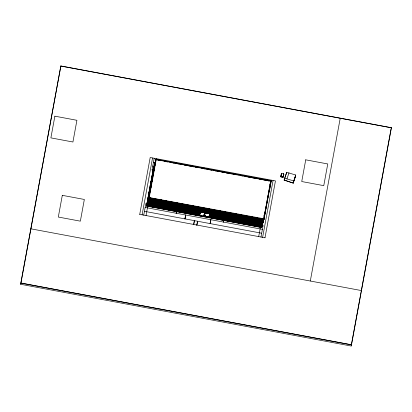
<?xml version="1.0" encoding="UTF-8"?>
<svg xmlns="http://www.w3.org/2000/svg" width="412" height="412" viewBox="0 0 412 412"><rect width="100%" height="100%" fill="white"/><g stroke="black" fill="none" stroke-linecap="round" stroke-linejoin="round"><path stroke-width="0.62" d="M280.958 176.753L281.391 173.339L283.739 173.612L283.302 177.026L280.958 176.753L281.391 173.339M155.406 162.462L153.475 162.204M20.6 284.265L20.945 283.039L351.498 344.793L351.153 346.018L20.6 284.265L60.847 65.982L391.4 127.735L351.482 344.844L20.93 283.09L60.847 65.982M139.72 214.441L150.195 157.513L204.069 167.648M147.156 203.729L145.894 203.492L143.737 215.193M152.054 169.955L154.191 158.332M150.189 185.982L150.54 185.915L150.277 187.192M150.256 185.694L150.571 185.848M150.833 184.422C150.287 184.128 150.04 185.009 150.782 184.617M146.476 206.082L153.614 167.396L146.476 206.082L261.656 227.599L262.506 223.397L262.238 224.36M153.867 166.906L146.657 205.768L261.641 227.249L262.058 224.998M150.38 186.106L146.93 204.81L199.738 214.673M150.473 185.601L152.193 178.612L151.946 179.483M151.286 181.089L154.134 165.948M150.184 187.692L147.197 203.847L199.995 213.715M150.658 185.117L151.812 179.967M151.565 180.126L154.315 165.305M154.588 164.342L147.378 203.204L200.191 213.066M154.855 163.379L147.65 202.246L262.635 223.721M155.128 162.416L147.918 201.283L262.908 222.758M155.396 161.458L148.191 200.32L263.175 221.795L263.768 218.906L263.433 220.173M264.01 219.39L148.747 197.858L264.01 219.39L271.137 180.713L155.88 159.181L148.459 199.357L263.448 220.832L264.041 217.943M153.686 167.55L155.921 159.511L148.639 198.713L263.628 220.193M149.015 197.188L149.324 195.504M149.443 194.861L149.777 193.048M151.467 183.86L149.896 192.404L147.635 200.459M152.589 177.737L151.487 183.572M152.708 177.093L153.831 171.006L151.575 179.024M153.949 170.362L154.279 168.549M154.397 167.905L155.515 161.823M155.628 161.221L155.937 159.537M150.885 187.609L151.003 186.981M152.013 181.486L152.126 180.858M153.315 174.719L153.434 174.091M149.252 197.41L156.169 159.763M147.779 206.072L146.018 215.615M156.256 159.954L156.472 158.754M176.475 211.5L176.151 213.225M176.635 211.526L176.305 213.256M193.614 224.509L194.325 220.631M193.769 224.54L194.485 220.662M196.761 225.096L197.477 221.218M207.03 169.275L207.236 168.168L204.223 167.679M196.921 225.127L197.631 221.249M207.19 169.306L207.391 168.199L275.448 180.909L264.978 237.842M199.094 215.584L200.103 212L210.208 213.885L200.103 212M200.469 212.144L200.526 211.845M203.811 215.033C203.672 216.228 204.213 213.957 203.786 215.172M203.863 215.471L203.95 214.951L203.708 215.445M204.167 216.274L205.207 212.803L206.355 213.019M205.191 212.896L204.146 216.367M205.032 215.692L205.13 215.28L205.212 215.579M205.186 215.718L205.202 214.982L205.212 215.522M208.807 217.397L211.088 209.368M209.796 213.885L209.852 213.586M209.198 217.469L210.208 213.885M223.695 220.322L223.371 222.047M223.855 220.348L223.531 222.078M260.441 227.12L258.679 236.663M261.656 227.599L262.135 224.921M262.217 224.555L262.449 223.294M262.779 222.434L262.274 225.009L209.466 215.141M263.834 216.331L264.066 215.064M262.944 222.032L262.454 224.365L209.646 214.498M263.397 220.43L263.083 222.12L148.099 200.639M264.195 216.156L264.401 215.049M265.477 209.008L265.591 208.39M263.726 218.793L270.638 181.151M264.267 216.702L264.494 215.486M264.72 214.24L264.942 213.03M265.307 210.893L265.081 212.103L265.354 211.145M265.503 209.971L265.73 208.755M266.317 205.377L266.852 202.637M267.192 200.783L267.419 199.573L267.146 200.531M267.558 198.646L267.779 197.436M267.985 196.472L268.212 195.262M268.367 194.052L268.593 192.842M268.794 191.92L269.015 190.705M269.221 189.747L269.469 188.248M270.267 183.742L270.056 184.87L270.329 183.907M270.447 183.103L270.653 181.975M263.716 219.874L264.205 217.546M264.247 216.985L265.889 208.405M265.915 208.081L267.033 201.993M267.131 201.638L268.722 192.806M269.088 190.668L268.82 192.45L269.062 191.245M269.937 186.363L269.201 190.03L269.963 186.348M270.39 183.907L270.056 185.719L270.411 183.896M270.432 183.345L270.741 181.651M264.226 217.541L263.912 219.256L258.319 218.211M264.334 216.97L265.349 211.454M265.57 210.228L267.033 202.271M267.146 201.659L268.274 195.535L267.98 196.509M268.387 194.922L268.722 193.084M261.867 225.158L263.119 225.395L260.966 237.091M310.313 280.969L340.23 118.229M351.153 346.018L361.01 292.386M361.128 291.753L391.055 128.961M30.905 228.83L361.458 290.578M152.538 158.023L142.083 214.884M152.764 166.082L154.047 166.247M155.88 159.181L159.351 160.031M153.089 170.11L155.499 161.798L153.264 169.837M152.703 172.901L154.963 164.846M152.136 175.96L154.309 168.23M150.267 184.72L150.37 184.293M150.988 182.13L153.274 174.029M150.03 186.023L150.133 185.596M150.514 184.319L150.437 184.591L150.813 184.55M150.169 186.049L150.277 185.621M151.441 181.62L152.62 177.412M152.146 180.157L150.277 186.672L151.358 183.144M150.668 185.869L150.967 185.997M151.405 183.86L149.175 191.621L150.318 187.666M149.443 191.199L150.174 188.588M150.262 188.202L150.421 187.718M149.535 191.22L149.783 190.349M149.942 189.767L150.164 188.995M150.323 188.186L150.514 187.738M150.952 186.033L150.689 185.745L151.013 185.833M148.763 194.335L151.019 186.281M145.163 207.437L262.387 229.34M148.196 197.394L150.189 190.303M150.272 190.02L150.457 189.34M144.447 211.315L261.677 233.213M147.002 203.363L146.924 203.636L147.548 203.755M147.074 203.518L149.335 195.463M146.636 205.784L148.912 197.75L158.213 199.506L155.983 207.509M152.837 206.922L155.128 198.914M155.947 207.504L158.198 199.485M162.163 208.663L164.455 200.654M165.274 209.245L167.566 201.236L173.761 202.41M168.379 209.826L170.635 201.808L168.42 209.832M171.49 210.408L173.782 202.4M174.595 210.985L176.892 202.977M177.706 211.567L179.962 203.554M177.747 211.577L179.998 203.559L174.379 202.529M183.067 204.131L180.817 212.149L183.108 204.141L189.304 205.315L187.074 213.318M183.922 212.731L186.219 204.723M185.596 214.992L184.88 218.87M185.75 215.023L185.04 218.896M187.033 213.313L189.288 205.294M193.249 214.472L195.54 206.463M196.359 215.054L198.651 207.045M199.686 215.27L199.702 214.946L199.552 215.182M200.495 212.479L200.356 212.386M203.569 212.685L204.867 208.204M206.68 213.267L207.978 208.786M208.827 216.975L208.899 216.691M209.214 215.61L209.281 215.327M209.6 214.24L209.667 213.957M208.745 217.387L211.047 209.358M210.779 219.699L210.069 223.572M210.939 219.725L210.223 223.603M215.013 218.535L217.304 210.527M218.118 219.117L220.374 211.104M218.159 219.127L220.415 211.109M224.339 220.281L226.631 212.273M227.445 220.863L229.742 212.85M230.555 221.44L232.811 213.426M230.596 221.45L232.847 213.431M233.666 222.022L235.958 214.013M236.771 222.604L239.063 214.595M239.882 223.186L242.132 215.167M239.923 223.191L242.174 215.177L235.932 214.029M242.992 223.762L245.284 215.754M246.098 224.344L248.39 216.336M249.208 224.926L251.459 216.908M249.25 224.931L251.5 216.918M252.319 225.508L254.57 217.49M252.355 225.513L254.611 217.5M255.425 226.085L257.716 218.077L251.48 216.928M270.045 184.205L270.133 183.886M270.473 182.614L270.674 181.96M270.854 181.316L270.947 180.997L270.437 183.608M271.137 180.713L266.379 180.023M271.415 180.229L269.278 191.858M258.535 226.667L260.827 218.659M269.216 188.928L269.314 188.572M269.669 187.321L269.948 186.327M268.835 191.348L268.933 190.993M268.454 193.769L268.639 193.089M267.62 197.791L267.718 197.436M267.599 198.929L267.692 198.574M266.312 204.558L266.409 204.203M266.765 202.951L267.043 201.957M273.068 180.538L262.614 237.4M265.931 206.978L266.028 206.623M266.384 205.372L266.569 204.697M265.549 209.399L265.735 208.724M265.91 208.117L266.008 207.761M264.715 213.421L264.813 213.066M264.334 215.842L264.422 215.528M264.695 214.559L264.88 213.885M262.619 223.062L262.866 222.12M263.047 221.471L263.325 220.477L262.722 223.402L147.738 201.921M263.86 218.587L264.138 217.588M261.656 227.275L263.896 219.23M280.598 176.769L280.685 176.444L282.926 177.196L282.838 177.515L280.598 176.769L281.679 173.493L281.587 173.818M283.647 173.936L283.739 173.612M283.827 174.564L283.919 174.245L282.838 177.515M283.302 177.026L283.394 176.707L281.046 176.434M284.1 180.054L293.21 183.098L284.1 180.054L286.103 174.075M284.239 179.843L286.675 172.34L295.723 175.007L295.183 176.933M286.222 173.941L286.675 172.34M284.692 178.242L293.746 180.909L293.205 182.835M391.22 128.374L391.4 127.735M286.932 178.988L289.003 172.767M293.746 180.909L295.723 175.007M293.267 182.897L295.27 176.923L293.21 183.098M60.832 66.038L391.385 127.787M160.484 160.242L164.058 160.907M165.14 161.113L168.632 161.762M169.214 161.875L170.377 162.091M171.541 162.307L179.349 163.765M180.276 163.94L181.702 164.203M182.022 164.264L184.051 164.645M184.638 164.754L190.519 165.851M191.111 165.964L192.873 166.293M193.46 166.402L203.559 168.287M204.723 168.508L208.215 169.157M209.924 169.476L212.293 169.919M213.457 170.135L214.631 170.357M215.785 170.573L219.333 171.238M219.859 171.335L221.1 171.567M222.186 171.768L223.453 172.005M224.04 172.113L225.807 172.443M226.26 172.53L239.068 174.92M240.232 175.141L252.268 177.387M253.04 177.531L254.621 177.83M255.208 177.938L258.736 178.597M259.91 178.818L263.438 179.477M264.03 179.586L265.204 179.807M157.781 159.877L159.032 160.088M182.037 164.388L183.278 164.62M193.228 166.479L194.469 166.711M226.173 172.654L227.424 172.865M250.429 177.165L251.67 177.397M155.952 159.794L155.808 159.568L270.916 181.275M157.863 160.155L159.011 160.366M159.83 160.52L161.123 160.762M164.486 161.391L165.65 161.607M166.448 161.756L167.596 161.973M171.032 162.611L172.221 162.833M172.947 162.972L174.188 163.203M177.51 163.822L178.69 164.043M179.617 164.218L180.786 164.434M184.195 165.073L185.441 165.305M186.332 165.47L187.512 165.691M188.686 165.912L189.917 166.139M190.679 166.283L191.848 166.5M192.78 166.675L194.098 166.922M195.34 167.154L196.586 167.385M197.358 167.53L198.502 167.746M201.937 168.384L203.08 168.601M203.976 168.766L205.233 169.002M208.405 169.595L209.651 169.826M210.475 169.981L211.639 170.197M215.131 170.851L216.326 171.073M217.119 171.222L218.36 171.454M221.615 172.062L222.794 172.283M223.685 172.448L225.024 172.7M226.193 172.916L227.496 173.164M228.263 173.303L229.561 173.545M230.267 173.679L231.431 173.895M232.842 174.163L233.99 174.374M234.922 174.549L236.086 174.765M241.432 175.764L242.575 175.981M245.985 176.614L247.154 176.836M248.081 177.006L249.255 177.227M252.577 177.845L253.823 178.082M254.549 178.216L255.878 178.463M259.174 179.081L260.43 179.313M261.29 179.472L262.532 179.704M263.752 179.936L264.895 180.147M265.642 180.286L266.94 180.528M267.759 180.683L268.902 180.899M152.069 169.888L153.707 170.228M152.013 178.087L150.998 182.068M151.94 178.473L152.275 178.592M150.421 184.705L150.756 184.741M150.658 185.894L150.998 185.93M150.292 187.733L150.874 187.846M148.917 197.492L264.133 218.813L263.886 218.968M158.836 199.624L166.922 201.133M180.6 203.688L182.465 204.038M189.927 205.433L198.007 206.942M198.63 207.056L211.062 209.378M211.686 209.497L213.55 209.847M214.173 209.96L226.605 212.283M227.228 212.401L235.314 213.91M242.771 215.306L248.369 216.352M248.992 216.465L250.857 216.815M148.82 198.074L263.809 219.55M148.732 198.393L263.716 219.869M157.667 200.201L158.301 200.314M163.883 201.365L164.517 201.473M170.105 202.524L170.733 202.637M176.321 203.688L176.954 203.796M194.974 207.174L195.607 207.282M201.19 208.333L201.823 208.441M207.406 209.497L208.039 209.605M226.059 212.978L226.693 213.086M232.28 214.142L232.909 214.25M238.497 215.301L239.125 215.414M244.713 216.465L245.346 216.573M148.552 199.037L263.536 220.513M151.271 199.681L151.904 199.794M157.487 200.845L158.12 200.953M176.14 204.326L176.774 204.44M182.356 205.49L182.99 205.598M188.578 206.654L189.206 206.762M194.794 207.813L195.422 207.921M213.447 211.299L214.075 211.407M219.663 212.458L220.296 212.566M225.879 213.622L226.512 213.73M244.532 217.103L245.166 217.217M250.748 218.267L251.382 218.375M256.97 219.426L257.598 219.539M148.372 199.676L263.356 221.151M163.523 202.647L164.156 202.756M169.744 203.811L170.372 203.919M175.96 204.97L176.594 205.078M200.829 209.615L201.463 209.723M207.045 210.779L207.679 210.887M213.267 211.938L213.895 212.051M238.136 216.583L238.764 216.697M244.352 217.747L244.986 217.855M148.279 199.995L263.268 221.476M150.91 200.963L151.539 201.077M157.127 202.127L157.76 202.235M163.343 203.291L163.976 203.399M188.212 207.936L188.845 208.045M194.433 209.095L195.061 209.203M219.302 213.74L219.936 213.854M225.518 214.904L226.152 215.013M231.735 216.063L232.368 216.176M256.609 220.714L257.237 220.822M148.011 200.958L262.995 222.439M169.383 205.094L170.012 205.202M175.6 206.252L176.233 206.361M181.816 207.416L182.449 207.524M200.469 210.898L201.102 211.011M206.685 212.062L207.318 212.17M212.906 213.22L213.534 213.334M237.775 217.871L238.404 217.979M243.992 219.03L244.625 219.138M250.208 220.193L250.841 220.302M147.831 201.602L262.815 223.077M150.55 202.251L151.178 202.359M156.766 203.41L157.399 203.518M162.982 204.573L163.615 204.682M187.851 209.219L188.485 209.327M194.073 210.377L194.701 210.491M200.289 211.541L200.922 211.65M218.942 215.028L219.575 215.136M225.158 216.187L225.791 216.295M231.374 217.351L232.007 217.459M237.595 218.509L238.224 218.628M256.249 221.996L256.877 222.104M200.546 211.933L202.076 212.216M202.843 212.36L204.12 212.602M207.251 213.184L208.786 213.473M150.998 202.998L150.37 202.884L150.998 203.008M187.671 209.857L188.305 209.976M147.558 202.565L200.371 212.427M209.734 214.178L262.547 224.04M147.47 202.884L200.278 212.747M156.405 204.692L157.039 204.805M162.622 205.856L163.255 205.964M168.843 207.015L169.471 207.128M193.712 211.665L194.34 211.773M224.798 217.469L225.431 217.582M231.014 218.633L231.647 218.741M237.235 219.792L237.863 219.905M209.553 214.822L262.367 224.684M147.29 203.528L200.098 213.39M150.009 204.172L150.638 204.285M156.225 205.336L156.859 205.444M174.879 208.822L175.512 208.93M181.095 209.981L181.728 210.089M187.311 211.145L187.944 211.253M212.185 215.79L212.813 215.898M218.401 216.949L219.035 217.062M224.617 218.113L225.251 218.221M243.271 221.594L243.904 221.708M249.487 222.758L250.12 222.866M255.703 223.922L256.336 224.03M209.373 215.461L262.181 225.323M147.11 204.167L199.918 214.029M209.286 215.785L262.094 225.647M162.261 207.138L162.895 207.246M168.482 208.302L169.111 208.41M174.698 209.461L175.332 209.569M193.352 212.947L193.98 213.055M230.653 219.915L231.287 220.023M236.874 221.079L237.503 221.187M243.09 222.238L243.724 222.346M147.017 204.491L199.83 214.348M209.193 216.104L262.001 225.967M209.1 216.424L261.914 226.286M149.649 205.459L150.277 205.567M155.865 206.618L156.498 206.726M174.518 210.105L175.146 210.213M180.734 211.263L181.368 211.371M186.95 212.427L187.584 212.535M193.171 213.586L193.8 213.699M211.82 217.073L212.453 217.181M218.041 218.231L218.669 218.345M224.257 219.395L224.89 219.503M242.91 222.882L243.543 222.99M249.126 224.04L249.76 224.149M255.342 225.204L255.976 225.312M146.837 205.13L199.65 214.992M209.013 216.748L261.821 226.605M146.749 205.449L199.557 215.311M208.92 217.067L261.733 226.93M204.738 216.382L199.547 215.507L208.812 217.237L205.248 216.475M146.554 205.809L261.733 227.326M139.74 214.374L193.635 224.442M193.789 224.468L196.782 225.029M196.936 225.06L264.998 237.77M54.878 116.179L50.887 137.881L72.924 142.001L76.915 120.294L54.878 116.179M62.305 195.34L58.313 217.047L80.35 221.162L84.342 199.46L62.305 195.34M199.49 215.656L201.762 207.627L199.485 215.656M305.725 159.83L301.733 181.537L323.77 185.652L327.761 163.95L305.725 159.83M151.982 198.327L149.726 206.34L152.023 198.332M161.308 200.067L159.053 208.086L161.344 200.078M192.394 205.876L190.143 213.89L192.435 205.882M214.158 209.94L211.902 217.958L214.194 209.95M223.484 211.68L221.229 219.699L223.52 211.691M151.951 178.757L151.935 179.076L151.951 178.757M151.178 181.496L151.168 181.816L151.178 181.496M149.886 189.252L149.875 189.572L149.886 189.252M149.505 190.617L149.489 190.936L149.505 190.617M169.651 206.484L169.023 206.366L169.651 206.494M175.873 207.648L175.239 207.53L175.867 207.653M182.089 208.807L181.46 208.688L182.083 208.817M213.174 214.616L212.546 214.498L213.174 214.621M219.395 215.775L218.762 215.661L219.39 215.785M238.043 219.261L237.415 219.143L238.043 219.272M244.264 220.425L243.631 220.307L244.259 220.43M250.481 221.584L249.852 221.465L250.481 221.594M256.697 222.748L256.068 222.629L256.697 222.753"/></g></svg>
